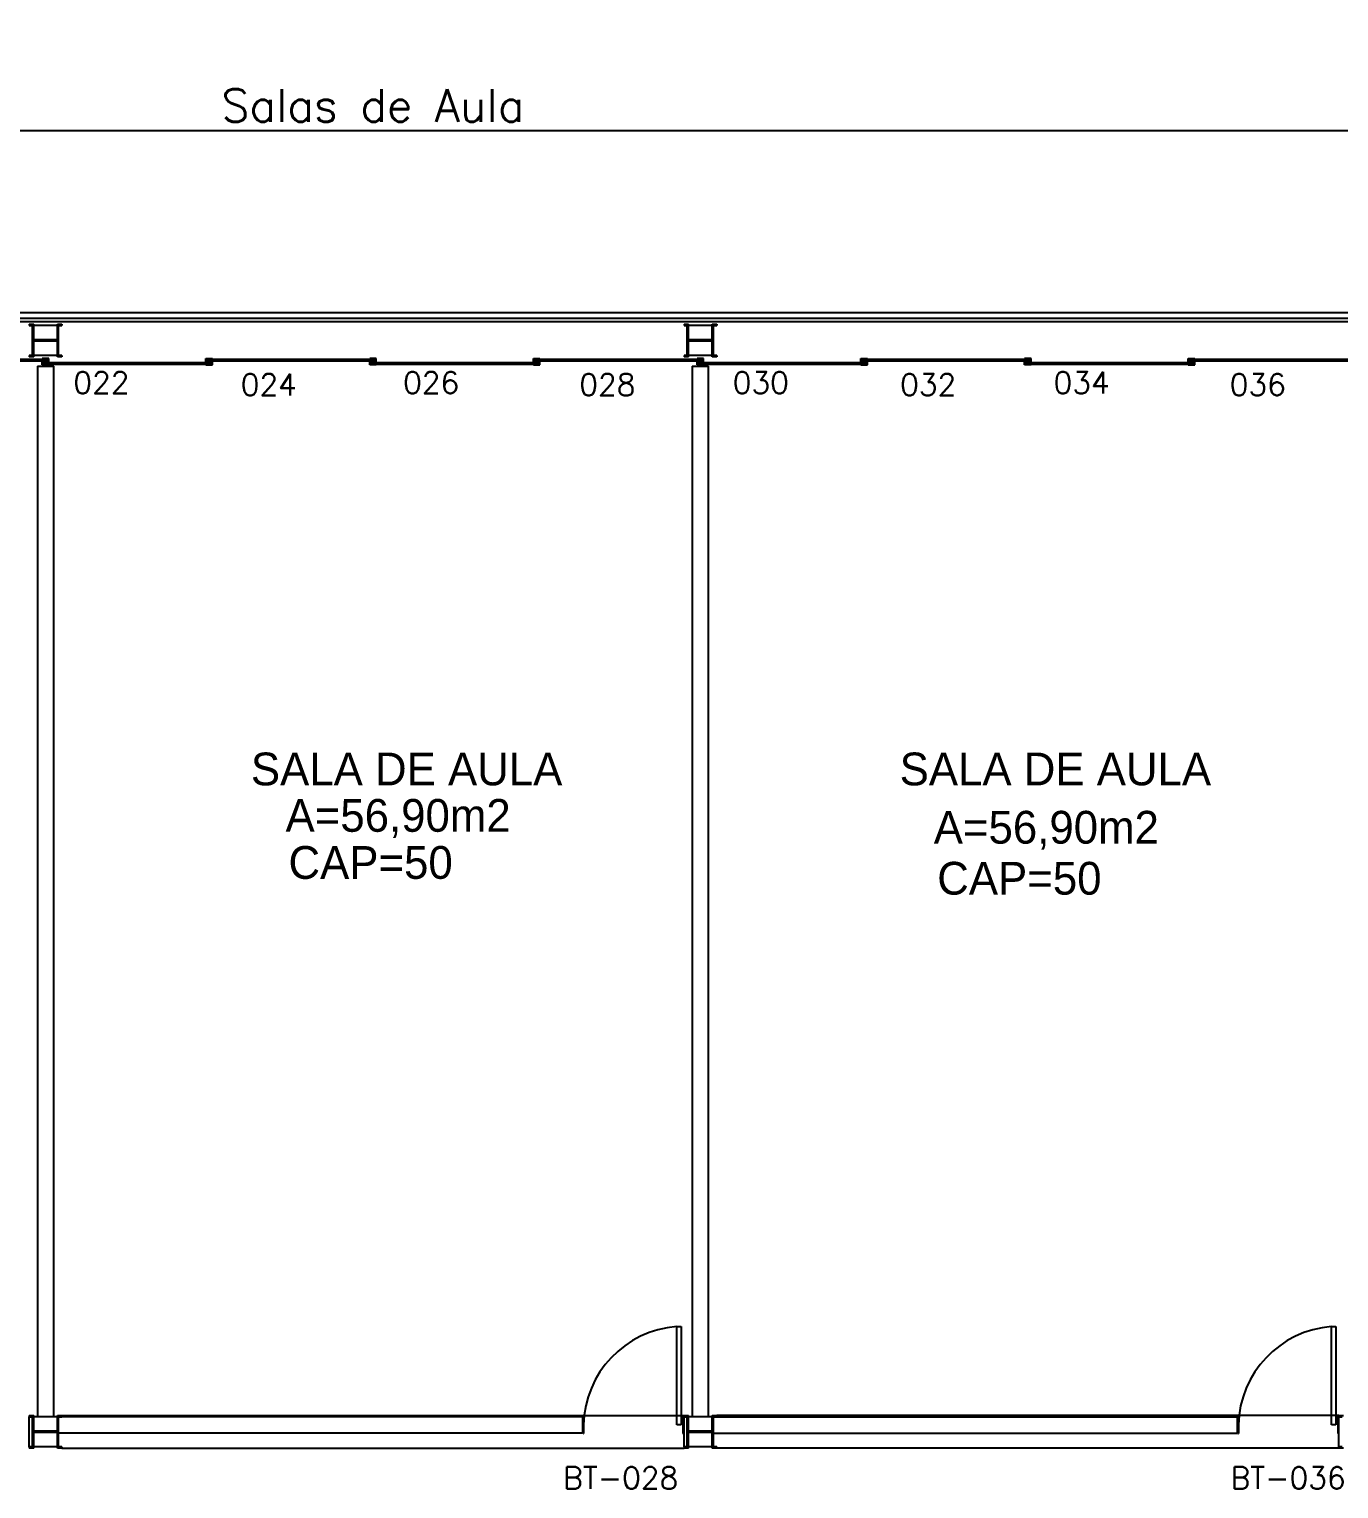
# Model space of a CAD drawing. Extents: x 940 to 1060, y 76 to 105.
# Drawn here: x 954.82 to 966.82, y 92.02 to 105.39 of the extents above; entities that cross this region are included whole.
import ezdxf
from ezdxf.enums import TextEntityAlignment as Align

# ---------------------------------------------------------------- set-up
doc = ezdxf.new("R2010")
doc.units = 0
doc.header["$LTSCALE"] = 0.5
doc.header["$MEASUREMENT"] = 0
doc.header["$PDMODE"] = 34
doc.header["$PDSIZE"] = 0.1
doc.layers.get('0').update_dxf_attribs({"linetype": 'CONTINUOUS'})
doc.layers.get('DEFPOINTS').update_dxf_attribs({"linetype": 'CONTINUOUS'})
for name, color, linetype in [('1', 1, 'CONTINUOUS'), ('ALVENARIA', 2, 'CONTINUOUS'), ('ENDEREÇO', 2, 'CONTINUOUS'), ('ESQUADRIAS', 1, 'CONTINUOUS'), ('ESTRUTURAS', 2, 'CONTINUOUS'), ('NMOD', 2, 'CONTINUOUS'), ('PORTA', 2, 'CONTINUOUS'), ('TEXTO', 2, 'CONTINUOUS'), ('TEXTO-CENTRO-CUSTO', 2, 'CONTINUOUS'), ('ÁREA', 2, 'CONTINUOUS')]:
    doc.layers.add(name, color=color, linetype=linetype)
doc.styles.add('FONTE', font='FONTE.shx', dxfattribs={"height": 0.4})
doc.styles.add('ROMANS', font='simplex.shx', dxfattribs={"height": 0.3})
doc.styles.add('UNB-100', font='simplex.shx', dxfattribs={"height": 0.2})
doc.dimstyles.new('1', dxfattribs={"dimtxt": 0.3, "dimasz": 0.18, "dimexe": 0.5, "dimexo": 1, "dimgap": 0.08, "dimtad": 1, "dimdec": 4, "dimzin": 12, "dimdsep": 46, "dimtxsty": 'ROMANS', "dimblk1": 'NONE', "dimblk2": 'NONE', "dimsah": 1, "dimcen": 0, "dimclrd": 2, "dimclre": 2, "dimclrt": 2, "dimadec": 0, "dimazin": 0, "dimtfac": 1, "dimtdec": 4, "dimtofl": 0, "dimtmove": 2, "dimatfit": 3, "dimldrblk": 'NONE', "dimfxl": 0, "dimtolj": 1, "dimtzin": 4, "dimarcsym": 0})

# ---------------------------------------------------------------- blocks, each defined once
blk = doc.blocks.new('*D20')
at = {"layer": 'DEFPOINTS', "color": 0}
for p in [(972.97, 104.461), (942.97, 102.549), (972.97, 102.545)]:
    blk.add_point(p, dxfattribs=at)
at = {"layer": 'TEXTO-CENTRO-CUSTO', "color": 2, "lineweight": -2}
for p, q in [((942.97, 103.549), (942.97, 104.561)), ((972.97, 103.545), (972.97, 104.561)), ((942.97, 104.461), (972.97, 104.461))]:
    blk.add_line(p, q, dxfattribs=at)
at = {"layer": 'TEXTO-CENTRO-CUSTO', "color": 2, "insert": (957.97, 104.691), "char_height": 0.3, "attachment_point": 5, "style": 'ROMANS'}
blk.add_mtext('\\A1;Salas de Aula', dxfattribs=at)
blk = doc.blocks.new('_NONE')
at = {"color": 0, "linetype": 'ByBlock'}
blk.add_circle((0, 0), 0.25, dxfattribs=at)

msp = doc.modelspace()

# ---------------------------------------------------------------- linework, layer by layer
at = {"layer": '1', "color": 1}
for p, q in [((939.82025, 102.74302), (974.47112, 102.74302)), ((939.82025, 102.71302), (974.47112, 102.71302)), ((939.82083, 102.79302), (1060.12025, 102.79302)), ((955.12025, 92.69344), (960.82025, 92.69344)), ((966.82025, 92.69344), (961.12025, 92.69344)), ((955.12025, 92.39344), (960.82025, 92.39344)), ((966.82025, 92.39344), (961.12025, 92.39344))]:
    msp.add_line(p, q, dxfattribs=at)
at = {"layer": 'ALVENARIA'}
for p, q in [((954.89525, 102.3019), (954.89525, 92.68102)), ((954.89525, 102.3019), (955.04525, 102.3019)), ((955.04525, 92.68102), (955.04525, 102.3019)), ((960.89525, 102.3019), (960.89525, 92.68144)), ((960.89525, 102.3019), (961.04525, 102.3019)), ((961.04525, 92.68144), (961.04525, 102.3019)), ((959.88988, 92.68145), (955.09025, 92.68145)), ((959.88988, 92.68145), (959.88988, 92.53145)), ((961.09025, 92.68145), (965.88988, 92.68145)), ((965.88988, 92.68145), (965.88988, 92.53145)), ((959.88988, 92.53145), (955.09025, 92.53145)), ((961.09025, 92.53145), (965.88988, 92.53145))]:
    msp.add_line(p, q, dxfattribs=at)
at = {"layer": 'ESQUADRIAS'}
for p, q in [((953.44725, 102.36701), (954.99325, 102.36701)), ((953.44725, 102.35101), (954.99325, 102.35101)), ((955.00025, 102.37401), (954.94025, 102.37401)), ((954.94025, 102.34401), (955.00025, 102.34401)), ((954.94025, 102.31401), (954.94025, 102.34401)), ((955.00025, 102.31401), (954.94025, 102.31401)), ((954.94725, 102.33701), (956.49325, 102.33701)), ((954.94725, 102.33701), (954.94725, 102.32101)), ((954.94725, 102.32101), (956.49325, 102.32101)), ((954.99325, 102.35101), (954.99325, 102.36701)), ((954.99325, 102.35101), (954.99325, 102.36701)), ((955.00025, 102.34401), (955.00025, 102.37401)), ((956.44025, 102.37401), (956.50025, 102.37401)), ((956.44025, 102.34401), (956.44025, 102.37401)), ((956.50025, 102.34401), (956.44025, 102.34401)), ((956.44025, 102.31401), (956.50025, 102.31401)), ((956.44725, 102.35101), (956.44725, 102.36701)), ((956.44725, 102.36701), (957.99325, 102.36701)), ((956.44725, 102.35101), (957.99325, 102.35101)), ((956.49325, 102.33701), (956.49325, 102.32101)), ((956.50025, 102.31401), (956.50025, 102.34401)), ((958.00025, 102.37401), (957.94025, 102.37401)), ((957.94025, 102.34401), (958.00025, 102.34401)), ((957.94025, 102.31401), (957.94025, 102.34401)), ((958.00025, 102.31401), (957.94025, 102.31401)), ((957.94725, 102.33701), (959.49325, 102.33701)), ((957.94725, 102.33701), (957.94725, 102.32101)), ((957.94725, 102.32101), (959.49325, 102.32101)), ((957.99325, 102.35101), (957.99325, 102.36701)), ((958.00025, 102.34401), (958.00025, 102.37401)), ((959.44025, 102.37401), (959.50025, 102.37401)), ((959.44025, 102.34401), (959.44025, 102.37401)), ((959.50025, 102.34401), (959.44025, 102.34401)), ((959.44025, 102.31401), (959.50025, 102.31401)), ((959.44725, 102.36701), (960.99325, 102.36701)), ((959.44725, 102.35101), (959.44725, 102.36701)), ((959.44725, 102.35101), (960.99325, 102.35101)), ((959.49325, 102.33701), (959.49325, 102.32101)), ((959.50025, 102.31401), (959.50025, 102.34401)), ((961.00025, 102.37401), (960.94025, 102.37401)), ((960.94025, 102.34401), (961.00025, 102.34401)), ((960.94025, 102.31401), (960.94025, 102.34401)), ((961.00025, 102.31401), (960.94025, 102.31401)), ((960.94725, 102.33701), (962.49325, 102.33701)), ((960.94725, 102.33701), (960.94725, 102.32101)), ((960.94725, 102.32101), (962.49325, 102.32101)), ((960.99325, 102.35101), (960.99325, 102.36701)), ((960.99325, 102.35101), (960.99325, 102.36701)), ((961.00025, 102.34401), (961.00025, 102.37401)), ((962.44025, 102.37401), (962.50025, 102.37401)), ((962.44025, 102.34401), (962.44025, 102.37401)), ((962.50025, 102.34401), (962.44025, 102.34401)), ((962.44025, 102.31401), (962.50025, 102.31401)), ((962.44725, 102.35101), (962.44725, 102.36701)), ((962.44725, 102.36701), (963.99325, 102.36701)), ((962.44725, 102.35101), (963.99325, 102.35101)), ((962.49325, 102.33701), (962.49325, 102.32101)), ((962.50025, 102.31401), (962.50025, 102.34401)), ((964.00025, 102.37401), (963.94025, 102.37401)), ((963.94025, 102.34401), (964.00025, 102.34401)), ((963.94025, 102.31401), (963.94025, 102.34401)), ((964.00025, 102.31401), (963.94025, 102.31401)), ((963.94725, 102.33701), (965.49325, 102.33701)), ((963.94725, 102.33701), (963.94725, 102.32101)), ((963.94725, 102.32101), (965.49325, 102.32101)), ((963.99325, 102.35101), (963.99325, 102.36701)), ((964.00025, 102.34401), (964.00025, 102.37401)), ((965.44025, 102.37401), (965.50025, 102.37401)), ((965.44025, 102.34401), (965.44025, 102.37401)), ((965.50025, 102.34401), (965.44025, 102.34401)), ((965.44025, 102.31401), (965.50025, 102.31401)), ((965.44725, 102.35101), (965.44725, 102.36701)), ((965.44725, 102.36701), (966.99325, 102.36701)), ((965.44725, 102.35101), (966.99325, 102.35101)), ((965.49325, 102.33701), (965.49325, 102.32101)), ((965.50025, 102.31401), (965.50025, 102.34401))]:
    msp.add_line(p, q, dxfattribs=at)
at = {"layer": 'ESTRUTURAS'}
for p, q in [((954.82025, 102.68826), (954.82025, 102.67626)), ((954.82025, 102.68826), (954.86225, 102.68826)), ((954.82025, 102.67626), (954.85025, 102.67626)), ((954.85025, 102.40026), (954.85025, 102.67626)), ((954.86225, 102.38826), (954.86225, 102.68826)), ((955.07825, 102.67668), (954.86225, 102.67668)), ((955.07825, 102.38826), (955.07825, 102.68826)), ((955.07825, 102.68826), (955.12025, 102.68826)), ((955.09025, 102.67626), (955.12025, 102.67626)), ((955.09025, 102.40026), (955.09025, 102.67626)), ((955.12025, 102.68826), (955.12025, 102.67626)), ((960.82025, 102.68826), (960.82025, 102.67626)), ((960.82025, 102.68826), (960.86225, 102.68826)), ((960.82025, 102.67626), (960.85025, 102.67626)), ((960.85025, 102.40026), (960.85025, 102.67626)), ((960.86225, 102.38826), (960.86225, 102.68826)), ((961.07825, 102.67668), (960.86225, 102.67668)), ((961.07825, 102.38826), (961.07825, 102.68826)), ((961.07825, 102.68826), (961.12025, 102.68826)), ((961.09025, 102.67626), (961.12025, 102.67626)), ((961.09025, 102.40026), (961.09025, 102.67626)), ((961.12025, 102.68826), (961.12025, 102.67626)), ((955.07825, 102.54426), (954.86225, 102.54426)), ((961.07825, 102.54426), (960.86225, 102.54426)), ((954.85025, 102.40026), (954.82025, 102.40026)), ((954.82025, 102.40026), (954.82025, 102.38826)), ((955.07825, 102.53226), (954.86225, 102.53226)), ((955.07825, 102.40068), (954.86225, 102.40068)), ((955.12025, 102.40026), (955.09025, 102.40026)), ((955.12025, 102.40026), (955.12025, 102.38826)), ((960.85025, 102.40026), (960.82025, 102.40026)), ((960.82025, 102.40026), (960.82025, 102.38826)), ((961.07825, 102.53226), (960.86225, 102.53226)), ((961.07825, 102.40068), (960.86225, 102.40068)), ((961.12025, 102.40026), (961.09025, 102.40026)), ((961.12025, 102.40026), (961.12025, 102.38826)), ((954.86225, 102.38826), (954.82025, 102.38826)), ((955.12025, 102.38826), (955.07825, 102.38826)), ((960.86225, 102.38826), (960.82025, 102.38826)), ((961.12025, 102.38826), (961.07825, 102.38826)), ((954.82025, 92.69302), (954.86225, 92.69302)), ((954.82025, 92.69302), (954.82025, 92.68102)), ((954.82025, 92.40502), (954.82025, 92.68102)), ((954.82025, 92.68102), (954.85025, 92.68102)), ((954.85025, 92.40502), (954.85025, 92.68102)), ((954.86225, 92.39302), (954.86225, 92.69302)), ((955.07825, 92.68102), (954.86225, 92.68102)), ((955.07825, 92.39302), (955.07825, 92.69302)), ((955.07825, 92.69302), (955.12025, 92.69302)), ((955.09025, 92.40502), (955.09025, 92.68102)), ((955.09025, 92.68102), (955.12025, 92.68102)), ((955.12025, 92.69302), (955.12025, 92.68102)), ((960.82025, 92.69344), (960.86225, 92.69344)), ((960.82025, 92.69344), (960.82025, 92.68144)), ((960.82025, 92.40544), (960.82025, 92.68144)), ((960.82025, 92.68144), (960.85025, 92.68144)), ((960.85025, 92.40544), (960.85025, 92.68144)), ((960.86225, 92.39344), (960.86225, 92.69344)), ((961.07825, 92.68144), (960.86225, 92.68144)), ((961.07825, 92.39344), (961.07825, 92.69344)), ((961.07825, 92.69344), (961.12025, 92.69344)), ((961.09025, 92.40544), (961.09025, 92.68144)), ((961.09025, 92.68144), (961.12025, 92.68144)), ((961.12025, 92.69344), (961.12025, 92.68144)), ((966.82025, 92.69344), (966.82025, 92.68144)), ((966.82025, 92.69344), (966.86225, 92.69344)), ((966.82025, 92.68144), (966.85025, 92.68144)), ((966.82025, 92.39344), (966.82025, 92.68101)), ((955.07825, 92.54902), (954.86225, 92.54902)), ((955.07825, 92.53702), (954.86225, 92.53702)), ((961.07825, 92.54944), (960.86225, 92.54944)), ((961.07825, 92.53744), (960.86225, 92.53744)), ((954.82025, 92.40502), (954.82025, 92.39302)), ((954.85025, 92.40502), (954.82025, 92.40502)), ((954.86225, 92.39302), (954.82025, 92.39302)), ((955.07825, 92.40502), (954.86225, 92.40502)), ((955.12025, 92.39302), (955.07825, 92.39302)), ((955.12025, 92.40502), (955.09025, 92.40502)), ((955.12025, 92.40502), (955.12025, 92.39302)), ((960.82025, 92.40544), (960.82025, 92.39344)), ((960.85025, 92.40544), (960.82025, 92.40544)), ((960.86225, 92.39344), (960.82025, 92.39344)), ((961.07825, 92.40544), (960.86225, 92.40544)), ((961.12025, 92.39344), (961.07825, 92.39344)), ((961.12025, 92.40544), (961.09025, 92.40544)), ((961.12025, 92.40544), (961.12025, 92.39344)), ((966.85025, 92.40544), (966.82025, 92.40544)), ((966.86225, 92.39344), (966.82025, 92.39344))]:
    msp.add_line(p, q, dxfattribs=at)
at = {"layer": 'PORTA'}
for p, q in [((960.75425, 93.50701), (960.79425, 93.50701)), ((960.75425, 92.60701), (960.75425, 93.50701)), ((960.79425, 93.50701), (960.79425, 92.60701)), ((966.75425, 93.50701), (966.79425, 93.50701)), ((966.75425, 92.60701), (966.75425, 93.50701)), ((966.79425, 93.50701), (966.79425, 92.60701)), ((959.89488, 92.68743), (959.89488, 92.52743)), ((959.89488, 92.68743), (959.89988, 92.68743)), ((959.89988, 92.68743), (959.89988, 92.52743)), ((960.80978, 92.68743), (960.80978, 92.52743)), ((960.80978, 92.68743), (960.81478, 92.68743)), ((960.81478, 92.68743), (960.81478, 92.52743)), ((965.89488, 92.68743), (965.89488, 92.52743)), ((965.89488, 92.68743), (965.89988, 92.68743)), ((965.89988, 92.68743), (965.89988, 92.52743)), ((966.80978, 92.68743), (966.80978, 92.52743)), ((966.80978, 92.68743), (966.81478, 92.68743)), ((966.81478, 92.68743), (966.81478, 92.52743)), ((959.89488, 92.52743), (959.89988, 92.52743)), ((960.79425, 92.60701), (960.75425, 92.60701)), ((960.80978, 92.52743), (960.81478, 92.52743)), ((965.89488, 92.52743), (965.89988, 92.52743)), ((966.79425, 92.60701), (966.75425, 92.60701)), ((966.80978, 92.52743), (966.81478, 92.52743))]:
    msp.add_line(p, q, dxfattribs=at)
at = {"layer": 'PORTA', "color": 1}
for centre in [(960.8237, 92.58554), (966.8237, 92.58554)]:
    msp.add_arc(centre, 0.92408, 94.310497, 178.642288, dxfattribs=at)

# ---------------------------------------------------------------- texts
at = {"layer": 'ENDEREÇO', "style": 'UNB-100'}
for s, p in [('BT-028', (960.76774, 92.02099)), ('BT-036', (966.88301, 92.02099))]:
    msp.add_text(s, height=0.2, dxfattribs=at).set_placement(p, align=Align.RIGHT)
at = {"layer": 'NMOD', "style": 'UNB-100'}
for s, p in [('022', (955.73923, 102.05175)), ('024', (957.27297, 102.03372)), ('026', (958.76083, 102.05175)), ('028', (960.37525, 102.03372)), ('030', (961.78118, 102.05175)), ('032', (963.31493, 102.03372)), ('034', (964.72086, 102.05175)), ('036', (966.33482, 102.03372))]:
    msp.add_text(s, height=0.2, dxfattribs=at).set_placement(p, align=Align.RIGHT)
at = {"layer": 'TEXTO', "style": 'FONTE'}
for s, p in [('SALA DE AULA', (959.70566, 98.4638)), ('SALA DE AULA', (965.65016, 98.4638)), ('CAP=50', (958.70139, 97.60746)), ('CAP=50', (964.64589, 97.46278))]:
    msp.add_text(s, height=0.3, dxfattribs=at).set_placement(p, align=Align.RIGHT)
at = {"layer": 'ÁREA', "style": 'FONTE'}
for p in [(959.23228, 98.03845), (965.17165, 97.92994)]:
    msp.add_text('A=56,90m2', height=0.3, dxfattribs=at).set_placement(p, align=Align.RIGHT)

# ---------------------------------------------------------------- dimensions: what is measured, and where the dimension line sits
at = {"layer": 'TEXTO-CENTRO-CUSTO'}
dim = msp.add_linear_dim(base=(972.97025, 104.46117), p1=(942.97025, 102.54902), p2=(972.97025, 102.54468), text='Salas de Aula', dimstyle='1', override={"dimasz": 0.04, "dimexe": 0.1}, dxfattribs=at)
dim.commit()
dim.dimension.update_dxf_attribs({"geometry": '*D20', "text_midpoint": (957.97025, 104.69117)})

doc.saveas('drawing.dxf')
